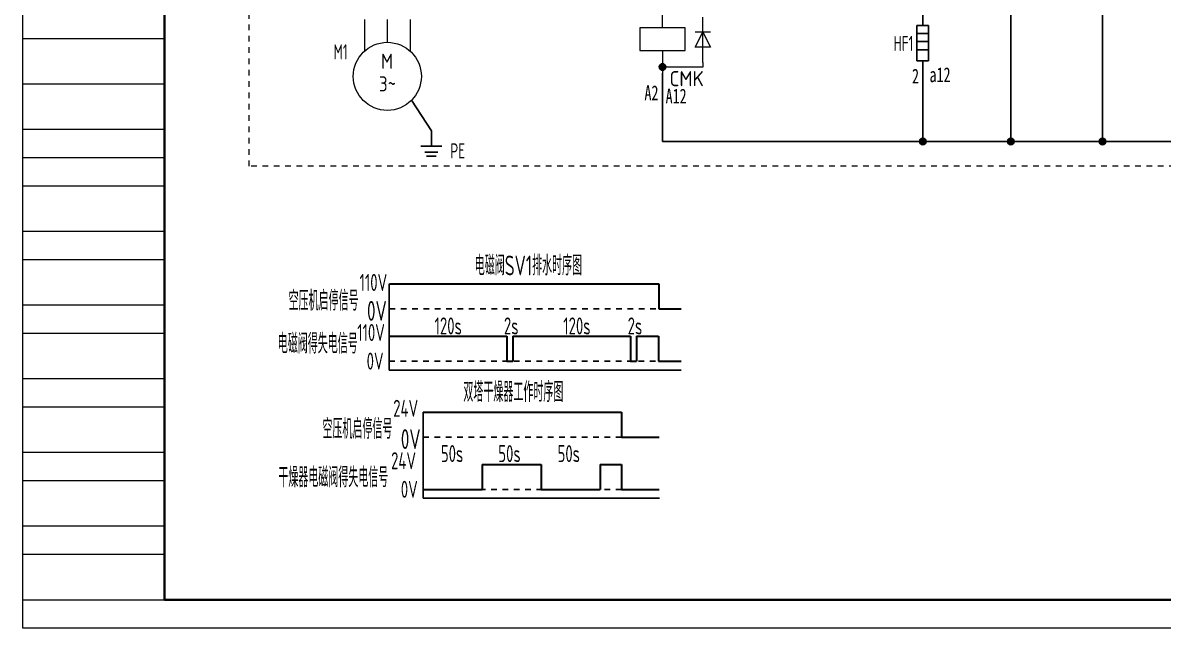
# Model space of a CAD drawing. Header units: millimetres. Extents: x 0 to 420, y 0 to 297.
# Drawn here: x 0 to 201.2, y 0 to 106.8 of the extents above; entities that cross this region are included whole.
import ezdxf
from ezdxf.enums import TextEntityAlignment as Align

# ---------------------------------------------------------------- set-up
doc = ezdxf.new("R2010")
doc.units = ezdxf.units.MM
doc.linetypes.add('虚线', pattern=[2, 1, -1])
for name, color, linetype, lineweight in [('BLK_0.5mm^2', 7, 'Continuous', 18), ('MISC', 2, 'Continuous', 18), ('SYMS', 7, 'Continuous', 18), ('TAGFIXED', 7, 'Continuous', 18), ('尺寸线层', 3, 'Continuous', 13), ('粗实线层', 7, 'Continuous', 25), ('虚线层', 6, '虚线', 13), ('触点示意图', 11, 'Continuous', 18)]:
    doc.layers.add(name, color=color, linetype=linetype, lineweight=lineweight)
doc.styles.add('WD_IEC', font='isocp2.shx', dxfattribs={"width": 0.9, "bigfont": 'gbcbig.shx'})
doc.styles.add('标准', font='isoct2.shx')
doc.styles.add('海泰标注样式', font='isocp.shx', dxfattribs={"width": 0.7, "bigfont": 'gbcbig.shx'})
doc.styles.add('海泰汉字样式', font='仿宋_GB2312.TTF', dxfattribs={"width": 0.7, "height": 2.6})

# ---------------------------------------------------------------- blocks, each defined once
blk = doc.blocks.new('NJHT-A3')
at = {"color": 7, "linetype": 'Continuous', "lineweight": 18}
for p, q in [((0, 0), (0, 297)), ((25, 104), (0, 104)), ((25, 96), (0, 96)), ((25, 88), (0, 88)), ((25, 83), (0, 83)), ((25, 78), (0, 78)), ((25, 70), (0, 70)), ((25, 65), (0, 65)), ((25, 57), (0, 57)), ((25, 52), (0, 52)), ((25, 44), (0, 44)), ((25, 39), (0, 39)), ((25, 31), (0, 31)), ((25, 26), (0, 26)), ((25, 18), (0, 18)), ((25, 13), (0, 13)), ((0, 5), (25, 5)), ((420, 0), (0, 0))]:
    blk.add_line(p, q, dxfattribs=at)
at = {"color": 7, "linetype": 'Continuous', "lineweight": 35}
for q in [(25, 292), (415, 5)]:
    blk.add_line((25, 5), q, dxfattribs=at)
at = {"color": 2, "linetype": 'Continuous', "lineweight": 18, "style": '海泰汉字样式', "width": 0.6}
blk.add_attdef('5', text='', height=5, rotation=180, dxfattribs=at).set_placement((50, 286.5), align=Align.MIDDLE_CENTER)
at = {"color": 2, "linetype": 'Continuous', "lineweight": 18, "style": '海泰汉字样式'}
for tag, height, width, p in [('1', 5, 0.5, (390, 54.25)), ('2', 5, 0.5, (390, 46.75)), ('7', 5, 0.7, (340, 45.5)), ('3', 5, 0.6, (390, 33)), ('12', 3.5, 0.7, (253, 29.5)), ('13', 3.5, 0.6, (267, 29.5)), ('20', 3.5, 0.7, (293, 29.5)), ('21', 3.5, 0.6, (307, 29.5)), ('14', 3.5, 0.7, (253, 22.5)), ('15', 3.5, 0.6, (267, 22.5)), ('22', 3.5, 0.7, (293, 22.5)), ('23', 3.5, 0.6, (307, 22.5)), ('8', 3.5, 0.7, (347, 17.5)), ('9', 3.5, 0.7, (359, 17.5)), ('4', 5, 0.6, (390, 17.5)), ('16', 3.5, 0.7, (253, 15.5)), ('17', 3.5, 0.6, (267, 15.5)), ('24', 3.5, 0.7, (293, 15.5)), ('25', 3.5, 0.6, (307, 15.5)), ('18', 3.5, 0.7, (253, 8.5)), ('19', 3.5, 0.6, (267, 8.5)), ('26', 3.5, 0.7, (293, 8.5)), ('27', 3.5, 0.6, (307, 8.5)), ('11', 3.5, 0.7, (327.5, 8.5)), ('10', 3.5, 0.7, (352.5, 8.5)), ('6', 3.5, 0.7, (396.57, 8.5))]:
    blk.add_attdef(tag, text='', height=height, dxfattribs=dict(at, width=width)).set_placement(p, align=Align.MIDDLE_CENTER)
blk = doc.blocks.new('VMO1_3P_1')
for p, q in [((-5, 0), (-5, -6.91)), ((0, 0), (0, -5)), ((5, 0), (5, -6.91))]:
    blk.add_line(p, q)
blk.add_circle((0, -12.5), 7.5)
at = {"style": 'WD_IEC', "width": 0.9}
for tag, p, height in [('X2TERM01', (-5, 0), 0.32), ('X2TERM02', (0, 0), 0.32), ('X2TERM03', (5, 0), 0.32), ('MFG', (10.25, -11), 1.5), ('X4LINK', (-7.5, -12.5), 0.32), ('X1LINK', (7.5, -12.5), 0.32), ('CAT', (10.25, -13.5), 1.5), ('ASSYCODE', (8.5, -16.5), 1), ('FAMILY', (8.5, -18), 1), ('CATDESC', (8.5, -19.5), 1), ('INST', (12.5, -23.75), 2.5), ('DESC2', (12.5, -27.5), 2.5), ('DESC3', (12.5, -31.25), 2.5)]:
    blk.add_attdef(tag, p, '', height=height, dxfattribs=at)
for tag, p in [('TERM01A', (-4.38, 0)), ('TERM02A', (0.62, 0)), ('TERM03A', (5.62, 0)), ('TERM01B', (-4.38, -2.5)), ('TERM02B', (0.62, -2.5)), ('TERM03B', (5.62, -2.5))]:
    blk.add_attdef(tag, text='', height=2, dxfattribs=at).set_placement(p, align=Align.TOP_LEFT)
for tag, p in [('TAG1F', (-8.75, -8.75)), ('LOC', (-8.75, -13.75))]:
    blk.add_attdef(tag, text='', height=2.5, dxfattribs=at).set_placement(p, align=Align.RIGHT)
for tag, p in [('TEXT', (-0.06, -10.83)), ('PHASE', (0.05, -15.83)), ('DESC1', (0, -23.75)), ('RATING1', (0, -27.5)), ('RATING2', (0, -31.25)), ('RATING3', (0, -35))]:
    blk.add_attdef(tag, text='', height=2.5, dxfattribs=at).set_placement(p, align=Align.CENTER)
at = {"lineweight": 15, "style": 'WD_IEC', "width": 0.9}
blk.add_attdef('XREF', (12.5, -34.5), '', height=2, dxfattribs=at)
blk = doc.blocks.new('VCR1_1')
for p, q in [((0, 2.5), (0, 7.5)), ((0, -2.5), (0, -7.5))]:
    blk.add_line(p, q)
blk.add_lwpolyline([(-5, 2.5), (-5, -2.5), (5, -2.5), (5, 2.5)], close=True)
at = {"style": 'WD_IEC'}
for tag, height, p in [('INST', 2.5, (-5.25, 11.5)), ('LOC', 2.5, (-5.25, 8)), ('TAG1', 2.5, (-5.25, 4.5)), ('MFG', 1.5, (-6, 1)), ('CAT', 1.5, (-6, -1.5)), ('DESC1', 2.5, (-5.25, -6.85)), ('DESC2', 2.5, (-5.25, -10.35)), ('DESC3', 2.5, (-5.25, -13.85))]:
    blk.add_attdef(tag, text='', height=height, dxfattribs=at).set_placement(p, align=Align.RIGHT)
for tag, p, height in [('X2TERM01', (0, 7.5), 0.32), ('X4LINK', (-5, 0), 0.32), ('X1LINK', (5, 0), 0.32), ('ASSYCODE', (1, -4), 1), ('FAMILY', (1, -5.5), 1), ('X8TERM02', (0, -7.5), 0.32), ('CATDESC', (1, -7), 1)]:
    blk.add_attdef(tag, p, '', height=height, dxfattribs=at)
blk.add_attdef('TERM01', text='', height=2, rotation=90, dxfattribs=at).set_placement((-1, 7.5), align=Align.RIGHT)
blk.add_attdef('TERM02', (-1, -7.5), '', height=2, rotation=90, dxfattribs=at)
at = {"lineweight": 9, "style": 'WD_IEC'}
for tag, p in [('NO', (-5.5, -16.5)), ('NC', (-5.5, -20))]:
    blk.add_attdef(tag, text='', height=2.5, dxfattribs=at).set_placement(p, align=Align.TOP_RIGHT)
for tag, p in [('XREFNO', (-4, -16.5)), ('XREFNC', (-4, -20))]:
    blk.add_attdef(tag, text='', height=2.5, dxfattribs=at).set_placement(p, align=Align.TOP_LEFT)
blk = doc.blocks.new('VDI1_2')
for p, q in [((0, 7.5), (0, -7.5)), ((0, -2.5), (-2.5, 2.5)), ((-2.5, 2.5), (2.5, 2.5)), ((2.5, 2.5), (0, -2.5)), ((-2.5, -2.5), (2.5, -2.5))]:
    blk.add_line(p, q)
at = {"style": 'WD_IEC'}
for tag, height, p in [('INST', 2.5, (-5.5, 10.25)), ('LOC', 2.5, (-5.5, 6.75)), ('TAG1', 2.5, (-5.5, 3.25)), ('MFG', 1.5, (-5.5, -0.25)), ('CAT', 1.5, (-5.5, -2.75)), ('DESC2', 2.5, (-5.5, -9.85)), ('DESC1', 2.5, (-5.5, -6.35)), ('DESC3', 2.5, (-5.5, -13.35))]:
    blk.add_attdef(tag, text='', height=height, dxfattribs=at).set_placement(p, align=Align.RIGHT)
for tag, p, height in [('X2TERM01', (0, 7.5), 0.32), ('ASSYCODE', (1, -4), 1), ('X8TERM02', (0, -7.5), 0.32), ('FAMILY', (1, -5.5), 1), ('CATDESC', (1, -7), 1)]:
    blk.add_attdef(tag, p, '', height=height, dxfattribs=at)
blk.add_attdef('TERM01', text='', height=2, rotation=90, dxfattribs=at).set_placement((-1, 7.5), align=Align.RIGHT)
blk.add_attdef('TERM02', (-1, -7.5), '', height=2, rotation=90, dxfattribs=at)
blk = doc.blocks.new('bfcgb')
blk.add_hatch(color=256).paths.add_polyline_path([(1495.06, 338, 1), (1492.9, 338, 1)])
blk.add_circle((1493.98, 338), 1.08)

msp = doc.modelspace()

# ---------------------------------------------------------------- linework, layer by layer
for p, q in [((158.8, 106.33), (158.8, 122.09)), ((190.52, 116.47), (190.52, 85.88)), ((174.34, 113.01), (174.34, 85.88)), ((158.8, 100.12), (158.8, 94.84)), ((158.8, 100.12), (158.8, 85.88)), ((72.09, 87.75), (68.6, 93.15)), ((72.09, 87.75), (72.09, 85.06)), ((64.67, 60.73), (64.63, 45.53)), ((64.63, 45.53), (64.63, 45.53)), ((64.63, 45.53), (116.14, 45.53)), ((70.66, 38.12), (70.66, 22.91)), ((70.66, 22.91), (70.66, 22.91)), ((70.66, 22.91), (112.33, 22.91))]:
    msp.add_line(p, q)
at = {"color": 7, "ltscale": 0.215638}
for p, q in [((157.75, 100.12), (157.75, 106.33)), ((159.84, 100.12), (159.84, 106.33))]:
    msp.add_line(p, q, dxfattribs=at)
at = {"color": 7, "ltscale": 0.036266}
for p, q in [((157.75, 106.33), (158.8, 106.33)), ((157.75, 104.91), (158.8, 104.91)), ((159.84, 106.33), (158.8, 106.33)), ((159.84, 104.91), (158.8, 104.91)), ((157.75, 103.48), (158.8, 103.48)), ((159.84, 103.48), (158.8, 103.48)), ((157.75, 102.06), (158.8, 102.06)), ((159.84, 102.06), (158.8, 102.06)), ((158.8, 100.12), (157.75, 100.12)), ((158.8, 100.12), (159.84, 100.12))]:
    msp.add_line(p, q, dxfattribs=at)
at = {"color": 1}
for p, q in [((70.22, 85.06), (73.96, 85.06)), ((70.91, 83.98), (73.26, 83.98)), ((71.24, 83.26), (72.93, 83.26))]:
    msp.add_line(p, q, dxfattribs=at)
at = {"lineweight": 30}
for p, q in [((64.69, 60.73), (112.2, 60.73)), ((112.2, 60.73), (112.2, 56.33)), ((112.2, 56.33), (116.14, 56.33)), ((64.69, 51.51), (85.43, 51.51)), ((85.43, 51.51), (85.43, 47.11)), ((86.45, 51.51), (86.45, 47.11)), ((86.45, 51.51), (107.25, 51.51)), ((107.25, 51.51), (107.25, 47.11)), ((108.26, 51.51), (108.26, 47.11)), ((108.26, 51.51), (112.14, 51.51)), ((112.14, 51.51), (112.14, 47.11)), ((85.43, 47.11), (86.45, 47.11)), ((107.25, 47.11), (108.26, 47.11)), ((112.14, 47.11), (116.14, 47.11)), ((70.66, 38.12), (105.66, 38.12)), ((105.66, 38.12), (105.67, 33.72)), ((105.67, 33.72), (112.27, 33.72)), ((81.06, 28.89), (91.46, 28.89)), ((81.06, 28.89), (81.06, 24.49)), ((91.46, 28.89), (91.46, 24.49)), ((101.86, 28.89), (105.67, 28.89)), ((101.86, 28.89), (101.86, 24.49)), ((105.67, 28.89), (105.67, 24.49)), ((70.66, 24.49), (81.06, 24.49)), ((91.46, 24.49), (101.86, 24.49)), ((105.67, 24.49), (112.27, 24.49))]:
    msp.add_line(p, q, dxfattribs=at)
at = {"linetype": '虚线'}
for p, q in [((64.69, 56.33), (112.2, 56.33)), ((64.63, 47.11), (112.14, 47.11)), ((70.66, 33.72), (105.67, 33.72)), ((70.66, 24.49), (105.67, 24.49))]:
    msp.add_line(p, q, dxfattribs=at)
at = {"layer": 'BLK_0.5mm^2'}
for p, q in [((120, 99), (112.86, 99)), ((120, 99.81), (120, 99))]:
    msp.add_line(p, q, dxfattribs=at)
at = {"layer": '粗实线层'}
for p, q in [((112.86, 97.89), (112.86, 85.88)), ((112.86, 85.88), (356.9, 85.88))]:
    msp.add_line(p, q, dxfattribs=at)
at = {"layer": '虚线层'}
msp.add_lwpolyline([(39.92, 201.38), (371.27, 201.38), (371.27, 81.5), (39.92, 81.5)], close=True, dxfattribs=at)

# ---------------------------------------------------------------- block references
msp.add_blockref('NJHT-A3', (0, 0))
at = {"xscale": 0.5335680000000002, "yscale": 0.5335680000000002, "zscale": 0.5335680000000002}
for p in [(-684.28, -81.34), (-638.34, -94.47), (-622.81, -94.47), (-606.62, -94.47)]:
    msp.add_blockref('bfcgb', p, dxfattribs=at)
at = {"layer": 'SYMS', "xscale": 0.8003520000000001, "yscale": 0.8003520000000001, "zscale": 0.8003520000000001}
msp.add_blockref('VCR1_1', (112.86, 103.89), dxfattribs=at)
at = {"layer": 'SYMS', "xscale": 0.5335680000000002, "yscale": 0.5335680000000002, "zscale": 0.5335680000000002, "rotation": 180}
msp.add_blockref('VDI1_2', (120, 103.81), dxfattribs=at)
at = {"layer": '尺寸线层'}
ref = msp.add_blockref('VMO1_3P_1', (64.32, 107.36), dxfattribs=dict(at, xscale=0.8003520000000001, yscale=0.8003520000000001, zscale=0.8003520000000001))
ref.add_attrib('TAG1F', 'M1', dxfattribs={"layer": 'TAGFIXED', "color": 2, "height": 2.668, "style": 'WD_IEC', "width": 0.7}).set_placement((57.31, 100.35), align=Align.RIGHT)
ref.add_attrib('TEXT', 'M', dxfattribs={"layer": 'MISC', "height": 2.67, "style": 'WD_IEC', "width": 0.9}).set_placement((64.27, 98.69), align=Align.CENTER)
ref.add_attrib('PHASE', '3~', dxfattribs={"layer": 'MISC', "height": 2.668, "style": 'WD_IEC', "width": 0.9}).set_placement((64.35, 94.69), align=Align.CENTER)

# ---------------------------------------------------------------- texts
at = {"insert": (153.64, 104.49), "char_height": 2.6678, "width": 2.6304, "attachment_point": 1}
msp.add_mtext('{\\Fisocp,gbcbig|c134;\\W0.7;\\C3;HF1}', dxfattribs=at)
at = {"attachment_point": 1, "style": '海泰标注样式'}
for s, width, insert, char_height in [('电磁阀SV1排水时序图', 59.4981, (79.75, 65.74), 3.5), ('110V', 4.8116, (59.42, 62.49), 3), ('空压机启停信号', 59.4981, (46.9, 59.53), 3.5), ('0V', 4.8116, (60.73, 57.73), 3.5), ('120s', 4.8116, (72.66, 54.82), 3), ('2s', 4.8116, (84.9, 54.82), 3), ('120s', 4.8116, (95.37, 54.82), 3), ('2s', 4.8116, (106.73, 54.82), 3), ('110V', 4.8116, (59.01, 53.66), 3), ('电磁阀得失电信号', 59.4981, (44.99, 51.95), 3.5), ('0V', 4.8116, (60.67, 48.62), 3), ('双塔干燥器工作时序图', 59.4981, (77.74, 43.42), 3.5), ('24V', 4.8116, (65.36, 40.29), 3), ('空压机启停信号', 59.4981, (52.87, 36.91), 3.5), ('0V', 4.8116, (66.7, 35.11), 3.5), ('50s', 4.8116, (73.77, 32.3), 3), ('50s', 4.8116, (83.9, 32.3), 3), ('50s', 4.8116, (94.36, 32.3), 3), ('24V', 4.8116, (64.98, 31.04), 3), ('干燥器电磁阀得失电信号', 59.4981, (45.09, 28.37), 3.5), ('0V', 4.8116, (66.7, 26), 3)]:
    msp.add_mtext_dynamic_manual_height_columns(s, width=width, gutter_width=80, heights=[0], dxfattribs=dict(at, insert=insert, char_height=char_height))
at = {"layer": 'BLK_0.5mm^2', "insert": (114.13, 98.28), "char_height": 2.6678, "width": 19.1069, "attachment_point": 1, "line_spacing_factor": 0.99982, "style": '标准'}
msp.add_mtext('{\\Fisocp2,gbcbig|c134;\\C3;CMK}', dxfattribs=at)
at = {"layer": '尺寸线层', "insert": (75.45, 85.54), "char_height": 2.6678, "width": 14.2242, "attachment_point": 1, "line_spacing_factor": 0.99982, "style": '标准'}
msp.add_mtext('{\\Fisocp2,gbcbig|c134;\\W0.7;\\C3;PE}', dxfattribs=at)
at = {"layer": '触点示意图', "char_height": 2.6, "attachment_point": 1, "style": '海泰汉字样式'}
for s, width, insert in [('2', 1.8471, (156.9, 98.7)), ('a12', 4.7785, (159.99, 98.94)), ('A2', 3.4521, (109.69, 95.75)), ('A12', 3.2055, (113.42, 95.18))]:
    msp.add_mtext_dynamic_manual_height_columns(s, width=width, gutter_width=13, heights=[0], dxfattribs=dict(at, insert=insert))

doc.saveas('drawing.dxf')
